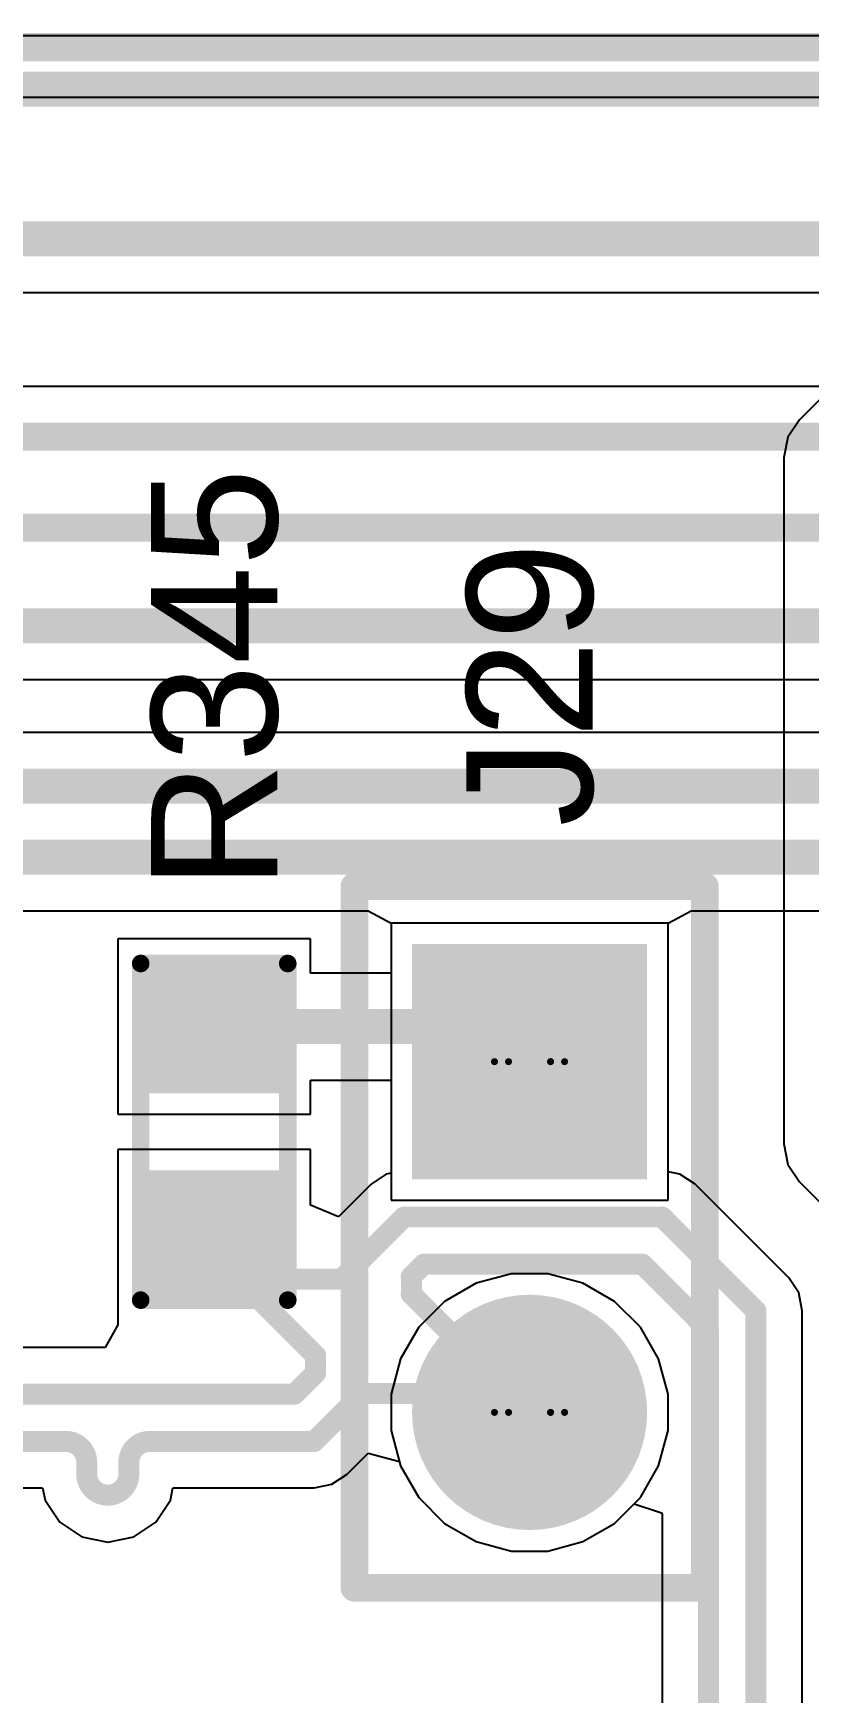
# Model space of a CAD drawing. Header units: inches. Extents: x -11 to 5428, y 0 to 5423.
# Drawn here: x 152.9 to 158.52, y 20.06 to 32.08 of the extents above; entities that cross this region are included whole.
import ezdxf

# ---------------------------------------------------------------- set-up
doc = ezdxf.new("R2010")
doc.units = ezdxf.units.IN
for name, color, linetype in [('Bottom Layer', 5, 'Continuous'), ('Bottom Solder', 6, 'Continuous'), ('Drill Drawing', 1, 'Continuous'), ('GND', 16, 'Continuous'), ('Multi-Layer', 9, 'Continuous'), ('Pad Holes', 156, 'Continuous'), ('PWR', 76, 'Continuous'), ('Top Layer', 1, 'Continuous'), ('Top Overlay', 2, 'Continuous'), ('Top Paste', 8, 'Continuous'), ('Top Solder', 216, 'Continuous')]:
    doc.layers.add(name, color=color, linetype=linetype)
doc.styles.add('Arial', font='', dxfattribs={"height": 0.2})
doc.styles.get('Arial').set_extended_font_data('Arial')

# ---------------------------------------------------------------- blocks, each defined once
blk = doc.blocks.new('R___0603_297')
at = {"layer": 'Top Layer'}
for points in [[(-0.381, 0.445), (-0.381, -0.444), (-1.143, -0.444), (-1.143, 0.445)], [(1.143, 0.445), (1.143, -0.444), (0.381, -0.444), (0.381, 0.445)]]:
    blk.add_hatch(color=1, dxfattribs=at).paths.add_polyline_path(points)
at = {"layer": 'Top Paste'}
for points in [[(-0.381, 0.445), (-0.381, -0.444), (-1.143, -0.444), (-1.143, 0.445)], [(1.143, 0.445), (1.143, -0.444), (0.381, -0.444), (0.381, 0.445)]]:
    blk.add_hatch(color=8, dxfattribs=at).paths.add_polyline_path(points)
at = {"layer": 'Top Solder'}
for points in [[(-0.279, 0.546), (-0.279, -0.546), (-1.245, -0.546), (-1.245, 0.546)], [(1.245, 0.546), (1.245, -0.546), (0.279, -0.546), (0.279, 0.546)]]:
    blk.add_hatch(color=216, dxfattribs=at).paths.add_polyline_path(points)
at = {"layer": 'Top Overlay'}
for points in [[(-1.219, -0.533, 0.127, 0.127, 0), (-1.219, 0.533, 0.127, 0.127, 0)], [(1.219, 0.533, 0.127, 0.127, 0), (-1.219, 0.533, 0.127, 0.127, 0)], [(1.219, -0.533, 0.127, 0.127, 0), (1.219, 0.533, 0.127, 0.127, 0)], [(1.219, -0.533, 0.127, 0.127, 0), (-1.219, -0.533, 0.127, 0.127, 0)]]:
    blk.add_lwpolyline(points, format="xyseb", dxfattribs=at)
for points in [[(-1.251, 0.533, 0.0635, 0.0635, 1), (-1.187, 0.533, 0.0635, 0.0635, 1)], [(-1.251, 0.533, 0.0635, 0.0635, 1), (-1.187, 0.533, 0.0635, 0.0635, 1)], [(1.187, 0.533, 0.0635, 0.0635, 1), (1.251, 0.533, 0.0635, 0.0635, 1)], [(1.187, 0.533, 0.0635, 0.0635, 1), (1.251, 0.533, 0.0635, 0.0635, 1)], [(-1.251, -0.533, 0.0635, 0.0635, 1), (-1.187, -0.533, 0.0635, 0.0635, 1)], [(-1.251, -0.533, 0.0635, 0.0635, 1), (-1.187, -0.533, 0.0635, 0.0635, 1)], [(1.187, -0.533, 0.0635, 0.0635, 1), (1.251, -0.533, 0.0635, 0.0635, 1)], [(1.187, -0.533, 0.0635, 0.0635, 1), (1.251, -0.533, 0.0635, 0.0635, 1)]]:
    blk.add_lwpolyline(points, format="xyseb", close=True, dxfattribs=at)
blk = doc.blocks.new('HDR1X2__302')
at = {"layer": 'Bottom Layer'}
blk.add_hatch(color=5, dxfattribs=at).paths.add_polyline_path([(-0.75, 0.75), (0.75, 0.75), (0.75, -0.75), (-0.75, -0.75)])
h = blk.add_hatch(color=5, dxfattribs=at)
edge = h.paths.add_edge_path()
edge.add_arc((2.54, 0), 0.75, 0, 360)
at = {"layer": 'Bottom Solder'}
blk.add_hatch(color=6, dxfattribs=at).paths.add_polyline_path([(-0.852, 0.852), (0.852, 0.852), (0.852, -0.852), (-0.852, -0.852)])
h = blk.add_hatch(color=6, dxfattribs=at)
edge = h.paths.add_edge_path()
edge.add_arc((2.54, 0), 0.852, 0, 360)
at = {"layer": 'GND'}
blk.add_hatch(color=16, dxfattribs=at).paths.add_polyline_path([(-0.75, 0.75), (0.75, 0.75), (0.75, -0.75), (-0.75, -0.75)])
h = blk.add_hatch(color=16, dxfattribs=at)
edge = h.paths.add_edge_path()
edge.add_arc((2.54, 0), 0.75, 0, 360)
at = {"layer": 'Multi-Layer'}
blk.add_hatch(color=9, dxfattribs=at).paths.add_polyline_path([(-0.75, 0.75), (0.75, 0.75), (0.75, -0.75), (-0.75, -0.75)])
h = blk.add_hatch(color=9, dxfattribs=at)
edge = h.paths.add_edge_path()
edge.add_arc((2.54, 0), 0.75, 0, 360)
at = {"layer": 'Pad Holes'}
h = blk.add_hatch(color=7, dxfattribs=at)
edge = h.paths.add_edge_path()
edge.add_arc((0, 0), 0.45, 0, 360)
h = blk.add_hatch(color=7, dxfattribs=at)
edge = h.paths.add_edge_path()
edge.add_arc((2.54, 0), 0.45, 0, 360)
at = {"layer": 'PWR'}
blk.add_hatch(color=76, dxfattribs=at).paths.add_polyline_path([(-0.75, 0.75), (0.75, 0.75), (0.75, -0.75), (-0.75, -0.75)])
h = blk.add_hatch(color=76, dxfattribs=at)
edge = h.paths.add_edge_path()
edge.add_arc((2.54, 0), 0.75, 0, 360)
at = {"layer": 'Top Layer'}
blk.add_hatch(color=1, dxfattribs=at).paths.add_polyline_path([(-0.75, 0.75), (0.75, 0.75), (0.75, -0.75), (-0.75, -0.75)])
h = blk.add_hatch(color=1, dxfattribs=at)
edge = h.paths.add_edge_path()
edge.add_arc((2.54, 0), 0.75, 0, 360)
at = {"layer": 'Top Solder'}
blk.add_hatch(color=216, dxfattribs=at).paths.add_polyline_path([(-0.852, 0.852), (0.852, 0.852), (0.852, -0.852), (-0.852, -0.852)])
h = blk.add_hatch(color=216, dxfattribs=at)
edge = h.paths.add_edge_path()
edge.add_arc((2.54, 0), 0.852, 0, 360)
at = {"layer": 'Top Overlay'}
for points in [[(-1.27, -1.27, 0.2, 0.2, 0), (-1.27, 1.27, 0.2, 0.2, 0)], [(3.81, 1.27, 0.2, 0.2, 0), (-1.27, 1.27, 0.2, 0.2, 0)], [(3.81, -1.27, 0.2, 0.2, 0), (3.81, 1.27, 0.2, 0.2, 0)], [(3.81, -1.27, 0.2, 0.2, 0), (-1.27, -1.27, 0.2, 0.2, 0)]]:
    blk.add_lwpolyline(points, format="xyseb", dxfattribs=at)
for points in [[(-1.32, 1.27, 0.1, 0.1, 1), (-1.22, 1.27, 0.1, 0.1, 1)], [(-1.32, 1.27, 0.1, 0.1, 1), (-1.22, 1.27, 0.1, 0.1, 1)], [(3.76, 1.27, 0.1, 0.1, 1), (3.86, 1.27, 0.1, 0.1, 1)], [(3.76, 1.27, 0.1, 0.1, 1), (3.86, 1.27, 0.1, 0.1, 1)], [(-1.32, -1.27, 0.1, 0.1, 1), (-1.22, -1.27, 0.1, 0.1, 1)], [(-1.32, -1.27, 0.1, 0.1, 1), (-1.22, -1.27, 0.1, 0.1, 1)], [(3.76, -1.27, 0.1, 0.1, 1), (3.86, -1.27, 0.1, 0.1, 1)], [(3.76, -1.27, 0.1, 0.1, 1), (3.86, -1.27, 0.1, 0.1, 1)]]:
    blk.add_lwpolyline(points, format="xyseb", close=True, dxfattribs=at)

msp = doc.modelspace()

# ---------------------------------------------------------------- linework, layer by layer
at = {"layer": 'Bottom Layer'}
for p, q in [((151.506, 31.616), (160.255, 31.616)), ((158.691, 29.522), (144.83, 29.522)), ((141.633, 27.399), (163.697, 27.399)), ((168.921, 27.016), (140.347, 27.016)), ((139.973, 25.725), (155.323, 25.725)), ((155.323, 25.725), (155.49, 25.636)), ((157.498, 25.636), (157.664, 25.725)), ((157.664, 25.725), (169.295, 25.725)), ((155.49, 25.636), (155.49, 25.521)), ((157.498, 25.521), (157.498, 25.636)), ((155.49, 25.521), (155.49, 23.628)), ((157.498, 23.628), (157.498, 25.521)), ((155.49, 23.628), (157.498, 23.628)), ((156.362, 23.096), (156.106, 23.027)), ((156.626, 23.096), (156.362, 23.096)), ((156.881, 23.027), (156.626, 23.096)), ((156.106, 23.027), (155.877, 22.895)), ((157.11, 22.895), (156.881, 23.027)), ((155.877, 22.895), (155.69, 22.708)), ((157.297, 22.708), (157.11, 22.895)), ((155.69, 22.708), (155.558, 22.479)), ((157.429, 22.479), (157.297, 22.708)), ((155.558, 22.479), (155.49, 22.224)), ((157.498, 22.224), (157.429, 22.479)), ((155.49, 22.224), (155.49, 21.96)), ((157.498, 21.96), (157.498, 22.224)), ((155.49, 21.96), (155.558, 21.704)), ((157.429, 21.704), (157.498, 21.96)), ((155.558, 21.704), (155.69, 21.475)), ((157.297, 21.475), (157.429, 21.704)), ((155.69, 21.475), (155.877, 21.288)), ((157.11, 21.288), (157.297, 21.475)), ((155.877, 21.288), (156.106, 21.156)), ((156.881, 21.156), (157.11, 21.288)), ((156.106, 21.156), (156.362, 21.088)), ((156.626, 21.088), (156.881, 21.156)), ((156.362, 21.088), (156.626, 21.088))]:
    msp.add_line(p, q, dxfattribs=at)
for points in [[(151.506, 31.979, 0.203, 0.203, 0), (160.255, 31.979, 0.203, 0.203, 0)], [(144.409, 29.159, 0.203, 0.203, 0), (158.841, 29.159, 0.203, 0.203, 0)], [(143.659, 28.499, 0.203, 0.203, 0), (159.024, 28.499, 0.203, 0.203, 0)], [(141.633, 27.788, 0.254, 0.254, 0), (163.697, 27.788, 0.254, 0.254, 0)], [(140.186, 26.628, 0.254, 0.254, 0), (169.082, 26.628, 0.254, 0.254, 0)], [(139.973, 26.113, 0.254, 0.254, 0), (169.295, 26.113, 0.254, 0.254, 0)]]:
    msp.add_lwpolyline(points, format="xyseb", dxfattribs=at)
at = {"layer": 'Drill Drawing'}
for points in [[(156.748, 24.632, 0.0508, 0.0508, 1), (156.24, 24.632, 0.0508, 0.0508, 1)], [(156.646, 24.632, 0.0508, 0.0508, 1), (156.341, 24.632, 0.0508, 0.0508, 1)], [(156.227, 24.632, 0.0254, 0.0254, 1), (156.252, 24.632, 0.0254, 0.0254, 1)], [(156.329, 24.632, 0.0254, 0.0254, 1), (156.354, 24.632, 0.0254, 0.0254, 1)], [(156.633, 24.632, 0.0254, 0.0254, 1), (156.659, 24.632, 0.0254, 0.0254, 1)], [(156.735, 24.632, 0.0254, 0.0254, 1), (156.76, 24.632, 0.0254, 0.0254, 1)], [(156.748, 22.092, 0.0508, 0.0508, 1), (156.24, 22.092, 0.0508, 0.0508, 1)], [(156.646, 22.092, 0.0508, 0.0508, 1), (156.341, 22.092, 0.0508, 0.0508, 1)], [(156.227, 22.092, 0.0254, 0.0254, 1), (156.252, 22.092, 0.0254, 0.0254, 1)], [(156.329, 22.092, 0.0254, 0.0254, 1), (156.354, 22.092, 0.0254, 0.0254, 1)], [(156.633, 22.092, 0.0254, 0.0254, 1), (156.659, 22.092, 0.0254, 0.0254, 1)], [(156.735, 22.092, 0.0254, 0.0254, 1), (156.76, 22.092, 0.0254, 0.0254, 1)]]:
    msp.add_lwpolyline(points, format="xyseb", close=True, dxfattribs=at)
at = {"layer": 'GND'}
for p, q in [((157.498, 25.636), (155.49, 25.636)), ((155.49, 25.636), (155.49, 23.628)), ((157.498, 23.628), (157.498, 25.636)), ((155.49, 23.628), (157.498, 23.628)), ((156.362, 23.096), (156.106, 23.027)), ((156.626, 23.096), (156.362, 23.096)), ((156.881, 23.027), (156.626, 23.096)), ((156.106, 23.027), (155.877, 22.895)), ((157.11, 22.895), (156.881, 23.027)), ((155.877, 22.895), (155.69, 22.708)), ((157.297, 22.708), (157.11, 22.895)), ((155.69, 22.708), (155.558, 22.479)), ((157.429, 22.479), (157.297, 22.708)), ((155.558, 22.479), (155.49, 22.224)), ((157.498, 22.224), (157.429, 22.479)), ((155.49, 22.224), (155.49, 21.96)), ((157.498, 21.96), (157.498, 22.224)), ((155.49, 21.96), (155.558, 21.704)), ((157.429, 21.704), (157.498, 21.96)), ((155.558, 21.704), (155.69, 21.475)), ((157.297, 21.475), (157.429, 21.704)), ((155.69, 21.475), (155.877, 21.288)), ((157.11, 21.288), (157.297, 21.475)), ((155.877, 21.288), (156.106, 21.156)), ((156.881, 21.156), (157.11, 21.288)), ((156.106, 21.156), (156.362, 21.088)), ((156.626, 21.088), (156.881, 21.156)), ((156.362, 21.088), (156.626, 21.088))]:
    msp.add_line(p, q, dxfattribs=at)
at = {"layer": 'PWR'}
for p, q in [((157.498, 25.636), (155.49, 25.636)), ((155.49, 25.636), (155.49, 23.628)), ((157.498, 23.628), (157.498, 25.636)), ((155.49, 23.628), (157.498, 23.628)), ((156.362, 23.096), (156.106, 23.027)), ((156.626, 23.096), (156.362, 23.096)), ((156.881, 23.027), (156.626, 23.096)), ((156.106, 23.027), (155.877, 22.895)), ((157.11, 22.895), (156.881, 23.027)), ((155.877, 22.895), (155.69, 22.708)), ((157.297, 22.708), (157.11, 22.895)), ((155.69, 22.708), (155.558, 22.479)), ((157.429, 22.479), (157.297, 22.708)), ((155.558, 22.479), (155.49, 22.224)), ((157.498, 22.224), (157.429, 22.479)), ((155.49, 22.224), (155.49, 21.96)), ((157.498, 21.96), (157.498, 22.224)), ((155.49, 21.96), (155.558, 21.704)), ((157.429, 21.704), (157.498, 21.96)), ((155.558, 21.704), (155.69, 21.475)), ((157.297, 21.475), (157.429, 21.704)), ((155.69, 21.475), (155.877, 21.288)), ((157.11, 21.288), (157.297, 21.475)), ((155.877, 21.288), (156.106, 21.156)), ((156.881, 21.156), (157.11, 21.288)), ((156.106, 21.156), (156.362, 21.088)), ((156.626, 21.088), (156.881, 21.156)), ((156.362, 21.088), (156.626, 21.088))]:
    msp.add_line(p, q, dxfattribs=at)
at = {"layer": 'Top Layer'}
for p, q in [((169.088, 32.062), (147.621, 32.062)), ((140.668, 30.203), (159.084, 30.203)), ((159.168, 30), (158.45, 29.281)), ((158.45, 29.281), (158.366, 29.155)), ((158.366, 29.155), (158.336, 29.007)), ((158.336, 29.007), (158.336, 24.036)), ((157.498, 25.636), (155.49, 25.636)), ((155.49, 25.636), (155.49, 25.274)), ((157.498, 23.835), (157.498, 25.636)), ((154.906, 25.521), (153.509, 25.521)), ((153.509, 25.521), (153.509, 24.251)), ((154.906, 25.274), (154.906, 25.521)), ((155.49, 25.274), (154.906, 25.274)), ((154.906, 24.251), (154.906, 24.497)), ((154.906, 24.497), (155.49, 24.497)), ((155.49, 24.497), (155.49, 23.825)), ((153.509, 24.251), (154.906, 24.251)), ((154.906, 23.997), (153.509, 23.997)), ((153.509, 23.997), (153.509, 22.727)), ((154.906, 23.593), (154.906, 23.997)), ((158.336, 24.036), (158.366, 23.888)), ((155.455, 23.818), (155.346, 23.745)), ((155.49, 23.825), (155.455, 23.818)), ((157.583, 23.818), (157.498, 23.835)), ((157.693, 23.745), (157.583, 23.818)), ((158.366, 23.888), (158.45, 23.762)), ((155.346, 23.745), (155.109, 23.509)), ((158.372, 23.066), (157.693, 23.745)), ((158.45, 23.762), (158.917, 23.295)), ((155.109, 23.509), (154.906, 23.593)), ((158.445, 22.957), (158.372, 23.066)), ((158.47, 22.828), (158.445, 22.957)), ((153.509, 22.727), (153.417, 22.562)), ((158.47, 21.082), (158.47, 22.828)), ((153.417, 22.562), (152.751, 22.562)), ((155.171, 21.644), (155.323, 21.796)), ((155.323, 21.796), (155.55, 21.736)), ((155.061, 21.571), (155.171, 21.644)), ((155.55, 21.736), (155.558, 21.704)), ((155.558, 21.704), (155.69, 21.475)), ((152.469, 21.545), (152.964, 21.545)), ((152.964, 21.545), (152.982, 21.456)), ((153.891, 21.456), (153.909, 21.545)), ((153.909, 21.545), (154.933, 21.545)), ((154.933, 21.545), (155.061, 21.571)), ((152.982, 21.456), (153.089, 21.297)), ((153.784, 21.297), (153.891, 21.456)), ((155.69, 21.475), (155.877, 21.288)), ((157.11, 21.288), (157.251, 21.429)), ((157.251, 21.429), (157.444, 21.367)), ((153.089, 21.297), (153.248, 21.19)), ((153.625, 21.19), (153.784, 21.297)), ((155.877, 21.288), (156.106, 21.156)), ((156.881, 21.156), (157.11, 21.288)), ((157.444, 21.367), (157.454, 21.359)), ((157.454, 21.359), (157.454, 19.81)), ((153.248, 21.19), (153.437, 21.153)), ((153.437, 21.153), (153.625, 21.19)), ((156.106, 21.156), (156.362, 21.088)), ((156.626, 21.088), (156.881, 21.156)), ((156.362, 21.088), (156.626, 21.088)), ((158.47, 19.528), (158.47, 21.082))]:
    msp.add_line(p, q, dxfattribs=at)
for points in [[(147.46, 31.674, 0.254, 0.254, 0), (169.088, 31.674, 0.254, 0.254, 0)], [(140.507, 30.591, 0.254, 0.254, 0), (168.554, 30.591, 0.254, 0.254, 0)], [(154.208, 24.886, 0.254, 0.254, 0), (156.24, 24.886, 0.254, 0.254, 0)], [(156.24, 24.886, 0.254, 0.254, 0), (156.494, 24.632, 0.254, 0.254, 0)], [(155.133, 23.057, 0.152, 0.152, 0), (155.584, 23.507, 0.152, 0.152, 0)], [(155.584, 23.507, 0.152, 0.152, 0), (157.455, 23.507, 0.152, 0.152, 0)], [(157.455, 23.507, 0.152, 0.152, 0), (158.134, 22.828, 0.152, 0.152, 0)], [(154.208, 23.362, 0.152, 0.152, 0), (154.237, 23.362, 0.152, 0.152, 0)], [(154.237, 23.362, 0.152, 0.152, 0), (154.542, 23.057, 0.152, 0.152, 0)], [(154.237, 23.362, 0.152, 0.152, 0), (154.271, 23.362, 0.152, 0.152, 0)], [(154.271, 23.362, 0.152, 0.152, 0), (154.576, 23.057, 0.152, 0.152, 0)], [(155.637, 23.075, 0.152, 0.152, 0), (155.726, 23.165, 0.152, 0.152, 0)], [(155.726, 23.165, 0.152, 0.152, 0), (157.312, 23.165, 0.152, 0.152, 0)], [(157.312, 23.165, 0.152, 0.152, 0), (157.791, 22.686, 0.152, 0.152, 0)], [(154.542, 22.905, 0.152, 0.152, 0), (154.542, 23.057, 0.152, 0.152, 0)], [(154.576, 23.057, 0.152, 0.152, 0), (155.133, 23.057, 0.152, 0.152, 0)], [(155.637, 22.949, 0.152, 0.152, 0), (155.637, 23.075, 0.152, 0.152, 0)], [(154.542, 22.905, 0.152, 0.152, 0), (154.943, 22.504, 0.152, 0.152, 0)], [(155.637, 22.949, 0.152, 0.152, 0), (156.357, 22.228, 0.152, 0.152, 0)], [(158.134, 21.082, 0.152, 0.152, 0), (158.134, 22.828, 0.152, 0.152, 0)], [(157.791, 19.67, 0.152, 0.152, 0), (157.791, 22.686, 0.152, 0.152, 0)], [(154.943, 22.377, 0.152, 0.152, 0), (154.943, 22.504, 0.152, 0.152, 0)], [(154.791, 22.225, 0.152, 0.152, 0), (154.943, 22.377, 0.152, 0.152, 0)], [(152.611, 22.225, 0.152, 0.152, 0), (154.791, 22.225, 0.152, 0.152, 0)], [(154.933, 21.882, 0.152, 0.152, 0), (155.279, 22.228, 0.152, 0.152, 0)], [(155.279, 22.228, 0.152, 0.152, 0), (156.357, 22.228, 0.152, 0.152, 0)], [(156.357, 22.228, 0.152, 0.152, 0), (156.494, 22.092, 0.152, 0.152, 0)], [(152.751, 21.882, 0.152, 0.152, 0), (153.132, 21.882, 0.152, 0.152, 0)], [(153.132, 21.882, 0.152, 0.152, -0.414214), (153.284, 21.73, 0.152, 0.152, 0)], [(153.589, 21.73, 0.152, 0.152, -0.414214), (153.741, 21.882, 0.152, 0.152, 0)], [(153.741, 21.882, 0.152, 0.152, 0), (154.115, 21.882, 0.152, 0.152, 0)], [(154.115, 21.882, 0.152, 0.152, 0), (154.933, 21.882, 0.152, 0.152, 0)], [(153.284, 21.645, 0.152, 0.152, 0), (153.284, 21.73, 0.152, 0.152, 0)], [(153.589, 21.645, 0.152, 0.152, 0), (153.589, 21.73, 0.152, 0.152, 0)], [(153.589, 21.645, 0.152, 0.152, -1), (153.284, 21.645, 0.152, 0.152, 0)], [(158.134, 19.528, 0.152, 0.152, 0), (158.134, 21.082, 0.152, 0.152, 0)]]:
    msp.add_lwpolyline(points, format="xyseb", dxfattribs=at)
for points in [[(154.144, 24.886, 0.127, 0.127, 1), (154.271, 24.886, 0.127, 0.127, 1)], [(156.176, 24.886, 0.127, 0.127, 1), (156.303, 24.886, 0.127, 0.127, 1)], [(156.176, 24.886, 0.127, 0.127, 1), (156.303, 24.886, 0.127, 0.127, 1)], [(156.43, 24.632, 0.127, 0.127, 1), (156.557, 24.632, 0.127, 0.127, 1)], [(155.546, 23.507, 0.0762, 0.0762, 1), (155.622, 23.507, 0.0762, 0.0762, 1)], [(155.546, 23.507, 0.0762, 0.0762, 1), (155.622, 23.507, 0.0762, 0.0762, 1)], [(157.416, 23.507, 0.0762, 0.0762, 1), (157.493, 23.507, 0.0762, 0.0762, 1)], [(157.416, 23.507, 0.0762, 0.0762, 1), (157.493, 23.507, 0.0762, 0.0762, 1)], [(154.17, 23.362, 0.0762, 0.0762, 1), (154.246, 23.362, 0.0762, 0.0762, 1)], [(154.199, 23.362, 0.0762, 0.0762, 1), (154.275, 23.362, 0.0762, 0.0762, 1)], [(154.199, 23.362, 0.0762, 0.0762, 1), (154.275, 23.362, 0.0762, 0.0762, 1)], [(154.199, 23.362, 0.0762, 0.0762, 1), (154.275, 23.362, 0.0762, 0.0762, 1)], [(154.233, 23.362, 0.0762, 0.0762, 1), (154.309, 23.362, 0.0762, 0.0762, 1)], [(154.233, 23.362, 0.0762, 0.0762, 1), (154.309, 23.362, 0.0762, 0.0762, 1)], [(155.688, 23.165, 0.0762, 0.0762, 1), (155.764, 23.165, 0.0762, 0.0762, 1)], [(155.688, 23.165, 0.0762, 0.0762, 1), (155.764, 23.165, 0.0762, 0.0762, 1)], [(157.274, 23.165, 0.0762, 0.0762, 1), (157.351, 23.165, 0.0762, 0.0762, 1)], [(157.274, 23.165, 0.0762, 0.0762, 1), (157.351, 23.165, 0.0762, 0.0762, 1)], [(154.504, 23.057, 0.0762, 0.0762, 1), (154.58, 23.057, 0.0762, 0.0762, 1)], [(154.504, 23.057, 0.0762, 0.0762, 1), (154.58, 23.057, 0.0762, 0.0762, 1)], [(154.538, 23.057, 0.0762, 0.0762, 1), (154.614, 23.057, 0.0762, 0.0762, 1)], [(154.538, 23.057, 0.0762, 0.0762, 1), (154.614, 23.057, 0.0762, 0.0762, 1)], [(155.095, 23.057, 0.0762, 0.0762, 1), (155.172, 23.057, 0.0762, 0.0762, 1)], [(155.095, 23.057, 0.0762, 0.0762, 1), (155.172, 23.057, 0.0762, 0.0762, 1)], [(155.598, 23.075, 0.0762, 0.0762, 1), (155.675, 23.075, 0.0762, 0.0762, 1)], [(155.598, 23.075, 0.0762, 0.0762, 1), (155.675, 23.075, 0.0762, 0.0762, 1)], [(154.504, 22.905, 0.0762, 0.0762, 1), (154.58, 22.905, 0.0762, 0.0762, 1)], [(154.504, 22.905, 0.0762, 0.0762, 1), (154.58, 22.905, 0.0762, 0.0762, 1)], [(155.598, 22.949, 0.0762, 0.0762, 1), (155.675, 22.949, 0.0762, 0.0762, 1)], [(155.598, 22.949, 0.0762, 0.0762, 1), (155.675, 22.949, 0.0762, 0.0762, 1)], [(158.095, 22.828, 0.0762, 0.0762, 1), (158.172, 22.828, 0.0762, 0.0762, 1)], [(158.095, 22.828, 0.0762, 0.0762, 1), (158.172, 22.828, 0.0762, 0.0762, 1)], [(157.753, 22.686, 0.0762, 0.0762, 1), (157.829, 22.686, 0.0762, 0.0762, 1)], [(157.753, 22.686, 0.0762, 0.0762, 1), (157.829, 22.686, 0.0762, 0.0762, 1)], [(154.905, 22.504, 0.0762, 0.0762, 1), (154.981, 22.504, 0.0762, 0.0762, 1)], [(154.905, 22.504, 0.0762, 0.0762, 1), (154.981, 22.504, 0.0762, 0.0762, 1)], [(154.905, 22.377, 0.0762, 0.0762, 1), (154.981, 22.377, 0.0762, 0.0762, 1)], [(154.905, 22.377, 0.0762, 0.0762, 1), (154.981, 22.377, 0.0762, 0.0762, 1)], [(154.752, 22.225, 0.0762, 0.0762, 1), (154.829, 22.225, 0.0762, 0.0762, 1)], [(154.752, 22.225, 0.0762, 0.0762, 1), (154.829, 22.225, 0.0762, 0.0762, 1)], [(155.241, 22.228, 0.0762, 0.0762, 1), (155.317, 22.228, 0.0762, 0.0762, 1)], [(155.241, 22.228, 0.0762, 0.0762, 1), (155.317, 22.228, 0.0762, 0.0762, 1)], [(156.319, 22.228, 0.0762, 0.0762, 1), (156.395, 22.228, 0.0762, 0.0762, 1)], [(156.319, 22.228, 0.0762, 0.0762, 1), (156.395, 22.228, 0.0762, 0.0762, 1)], [(156.319, 22.228, 0.0762, 0.0762, 1), (156.395, 22.228, 0.0762, 0.0762, 1)], [(156.456, 22.092, 0.0762, 0.0762, 1), (156.532, 22.092, 0.0762, 0.0762, 1)], [(153.094, 21.882, 0.0762, 0.0762, 1), (153.17, 21.882, 0.0762, 0.0762, 1)], [(153.094, 21.882, 0.0762, 0.0762, 1), (153.17, 21.882, 0.0762, 0.0762, 1)], [(153.703, 21.882, 0.0762, 0.0762, 1), (153.779, 21.882, 0.0762, 0.0762, 1)], [(153.703, 21.882, 0.0762, 0.0762, 1), (153.779, 21.882, 0.0762, 0.0762, 1)], [(154.077, 21.882, 0.0762, 0.0762, 1), (154.153, 21.882, 0.0762, 0.0762, 1)], [(154.077, 21.882, 0.0762, 0.0762, 1), (154.153, 21.882, 0.0762, 0.0762, 1)], [(154.894, 21.882, 0.0762, 0.0762, 1), (154.971, 21.882, 0.0762, 0.0762, 1)], [(154.894, 21.882, 0.0762, 0.0762, 1), (154.971, 21.882, 0.0762, 0.0762, 1)], [(153.246, 21.73, 0.0762, 0.0762, 1), (153.322, 21.73, 0.0762, 0.0762, 1)], [(153.246, 21.73, 0.0762, 0.0762, 1), (153.322, 21.73, 0.0762, 0.0762, 1)], [(153.551, 21.73, 0.0762, 0.0762, 1), (153.627, 21.73, 0.0762, 0.0762, 1)], [(153.551, 21.73, 0.0762, 0.0762, 1), (153.627, 21.73, 0.0762, 0.0762, 1)], [(153.246, 21.645, 0.0762, 0.0762, 1), (153.322, 21.645, 0.0762, 0.0762, 1)], [(153.246, 21.645, 0.0762, 0.0762, 1), (153.322, 21.645, 0.0762, 0.0762, 1)], [(153.551, 21.645, 0.0762, 0.0762, 1), (153.627, 21.645, 0.0762, 0.0762, 1)], [(153.551, 21.645, 0.0762, 0.0762, 1), (153.627, 21.645, 0.0762, 0.0762, 1)], [(158.095, 21.082, 0.0762, 0.0762, 1), (158.172, 21.082, 0.0762, 0.0762, 1)], [(158.095, 21.082, 0.0762, 0.0762, 1), (158.172, 21.082, 0.0762, 0.0762, 1)]]:
    msp.add_lwpolyline(points, format="xyseb", close=True, dxfattribs=at)

# ---------------------------------------------------------------- block references
at = {"rotation": 270}
for name, p in [('HDR1X2__302', (156.494, 24.632)), ('R___0603_297', (154.208, 24.124))]:
    msp.add_blockref(name, p, dxfattribs=at)

# ---------------------------------------------------------------- texts
at = {"layer": 'Top Overlay', "style": 'Arial'}
for s, p in [('R345', (154.665, 25.877)), ('J29', (156.951, 26.334))]:
    msp.add_text(s, height=0.9144, rotation=90, dxfattribs=at).set_placement(p)

doc.saveas('drawing.dxf')
